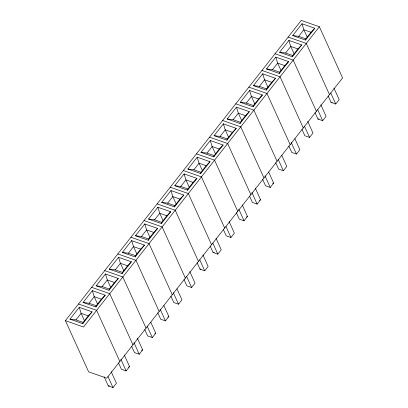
<?xml version="1.0" encoding="UTF-8"?>
<svg xmlns="http://www.w3.org/2000/svg" width="408" height="408" viewBox="0 0 408 408"><rect width="100%" height="100%" fill="white"/><g stroke="black" fill="none" stroke-linecap="round" stroke-linejoin="round"><path stroke-width="0.61" d="M82.799 323.661L83.089 322.417L88.245 315.848L92.086 311.84L79.244 307.341L69.962 319.163L82.799 323.661L92.086 311.84M95.9 306.979L96.191 305.735L101.352 299.166L105.188 295.157L92.346 290.659L83.064 302.481L95.9 306.979L105.188 295.157M109.002 290.297L109.293 289.053L114.454 282.484L118.289 278.475L105.448 273.977L96.166 285.799L109.002 290.297L118.289 278.475M122.109 273.615L122.395 272.371L127.556 265.802L131.391 261.793L118.555 257.3L109.267 269.117L122.109 273.615L131.391 261.793M135.211 256.933L135.497 255.689L140.658 249.12L144.493 245.111L131.656 240.618L122.369 252.44L135.211 256.933L144.493 245.111M148.313 240.251L148.604 239.006L153.76 232.438L157.595 228.429L144.758 223.936L135.471 235.758L148.313 240.251L157.595 228.429M161.415 223.574L161.706 222.324L166.862 215.756L170.702 211.752L157.86 207.254L148.573 219.076L161.415 223.574L170.702 211.752M174.517 206.892L174.808 205.642L179.964 199.073L183.804 195.07L170.962 190.572L161.68 202.394L174.517 206.892L183.804 195.07M187.619 190.21L187.91 188.96L193.071 182.396L196.906 178.388L184.064 173.89L174.782 185.711L187.619 190.21L196.906 178.388M200.721 173.528L201.011 172.278L206.173 165.714L210.008 161.706L197.171 157.208L187.884 169.029L200.721 173.528L210.008 161.706M213.828 156.845L214.113 155.596L219.274 149.032L223.11 145.024L210.273 140.525L200.986 152.347L213.828 156.845L223.11 145.024M226.93 140.163L227.22 138.919L232.376 132.35L236.212 128.341L223.375 123.843L214.088 135.665L226.93 140.163L236.212 128.341M240.031 123.481L240.322 122.237L245.478 115.668L249.319 111.659L236.477 107.161L227.19 118.983L240.031 123.481L249.319 111.659M253.133 106.799L253.424 105.555L258.58 98.986L262.421 94.977L249.579 90.479L240.297 102.301L253.133 106.799L262.421 94.977M266.235 90.117L266.526 88.873L271.687 82.304L275.522 78.295L262.681 73.797L253.399 85.619L266.235 90.117L275.522 78.295M279.337 73.435L279.628 72.191L284.789 65.622L288.624 61.613L275.788 57.12L266.5 68.942L279.337 73.435L288.624 61.613M292.444 56.753L292.73 55.508L297.891 48.94L301.726 44.931L288.89 40.438L279.602 52.26L292.444 56.753L301.726 44.931M305.546 40.076L305.837 38.826L310.993 32.258L314.828 28.254L301.991 23.756L292.704 35.578L305.546 40.076L314.828 28.254M65.413 320.668L301.262 20.4L319.377 26.744L342.587 77.913L106.738 378.185L88.623 371.836L65.413 320.668L83.528 327.017L319.377 26.744M69.962 319.163L75.954 319.918L81.116 313.349L79.244 307.341M83.064 302.481L89.056 303.236L94.217 296.667L92.346 290.659M96.166 285.799L102.163 286.554L107.319 279.985L105.448 273.977M109.267 269.117L115.265 269.872L120.421 263.303L118.555 257.3M122.369 252.44L128.367 253.19L133.523 246.621L131.656 240.618M135.471 235.758L141.469 236.507L146.63 229.939L144.758 223.936M148.573 219.076L154.571 219.825L159.732 213.256L157.86 207.254M161.68 202.394L167.673 203.143L172.834 196.579L170.962 190.572M174.782 185.711L180.775 186.461L185.936 179.897L184.064 173.89M187.884 169.029L193.882 169.779L199.038 163.215L197.171 157.208M200.986 152.347L206.984 153.102L212.14 146.533L210.273 140.525M214.088 135.665L220.085 136.42L225.242 129.851L223.375 123.843M227.19 118.983L233.187 119.738L238.349 113.169L236.477 107.161M240.297 102.301L246.289 103.056L251.45 96.487L249.579 90.479M253.399 85.619L259.391 86.374L264.552 79.805L262.681 73.797M266.5 68.942L272.498 69.692L277.654 63.123L275.788 57.12M279.602 52.26L285.6 53.009L290.756 46.441L288.89 40.438M292.704 35.578L298.702 36.327L303.858 29.759L301.991 23.756M104.091 376.691L108.288 385.942L113.016 387.6L116.438 383.245L111.19 371.683M118.509 362.901L121.395 369.26L126.123 370.918L129.54 366.568L124.292 355.001M131.611 346.219L134.497 352.578L139.225 354.236L142.642 349.885L137.399 338.319M144.713 329.536L147.599 335.901L152.327 337.554L155.744 333.203L150.761 322.213M157.814 312.854L160.701 319.219L165.429 320.872L168.851 316.521L163.863 305.531M170.916 296.177L173.803 302.537L178.531 304.19L181.953 299.839L176.965 288.854M184.023 279.495L186.905 285.855L191.632 287.512L195.055 283.157L189.807 271.59M197.125 262.813L200.007 269.173L204.739 270.83L208.156 266.475L202.909 254.908M210.227 246.131L213.114 252.491L217.841 254.148L221.258 249.793L216.011 238.226M223.329 229.449L226.216 235.809L230.943 237.466L234.36 233.111L229.118 221.549M236.431 212.767L239.317 219.127L244.045 220.784L247.462 216.429L242.219 204.867M249.533 196.085L252.419 202.445L257.147 204.102L260.569 199.747L255.321 188.185M262.64 179.403L265.521 185.762L270.249 187.42L273.671 183.065L268.688 172.079M275.742 162.721L278.623 169.08L283.351 170.738L286.773 166.388L281.79 155.397M288.844 146.039L291.73 152.403L296.458 154.056L299.875 149.705L294.892 138.715M301.945 129.356L304.832 135.721L309.56 137.374L312.977 133.023L307.734 121.457M315.047 112.674L317.934 119.039L322.662 120.692L326.079 116.341L320.836 104.774M328.149 95.997L331.036 102.357L335.764 104.009L339.186 99.659L333.938 88.092M272.626 183.697L273.671 183.065M259.524 200.379L260.569 199.747M246.422 217.061L247.462 216.429M167.805 317.149L168.851 316.521M154.703 333.831L155.744 333.203M141.601 350.513L142.642 349.885M128.494 367.195L129.54 366.568M331.036 102.357L332.158 102.235M317.934 119.039L319.056 118.912M213.114 252.491L214.236 252.368M200.007 269.173L201.134 269.05M108.288 385.942L109.415 385.82M310.993 32.258L303.858 29.759L307.28 37.296M298.702 36.327L305.837 38.826M288.155 37.082L306.275 43.427L329.486 94.595M297.891 48.94L290.756 46.441L294.178 53.978M285.6 53.009L292.73 55.508M275.053 53.764L293.173 60.109L316.384 111.277M284.789 65.622L277.654 63.123L281.071 70.661M272.498 69.692L279.628 72.191M261.951 70.446L280.072 76.791L303.282 127.959M271.687 82.304L264.552 79.805L267.969 87.343M259.391 86.374L266.526 88.873M248.849 87.128L266.965 93.473L290.18 144.641M258.58 98.986L251.45 96.487L254.867 104.025M246.289 103.056L253.424 105.555M235.748 103.811L253.863 110.155L277.073 161.323M245.478 115.668L238.349 113.169L241.766 120.707M233.187 119.738L240.322 122.237M222.646 120.487L240.761 126.837L263.971 178.005M232.376 132.35L225.242 129.851L228.664 137.389M220.085 136.42L227.22 138.919M209.544 137.17L227.659 143.519L250.869 194.687M219.274 149.032L212.14 146.533L215.562 154.071M206.984 153.102L214.113 155.596M196.437 153.852L214.557 160.201L237.767 211.364M206.173 165.714L199.038 163.215L202.455 170.748M193.882 169.779L201.011 172.278M183.335 170.534L201.455 176.883L224.665 228.046M193.071 182.396L185.936 179.897L189.353 187.43M180.775 186.461L187.91 188.96M170.233 187.216L188.353 193.56L211.563 244.729M179.964 199.073L172.834 196.579L176.251 204.112M167.673 203.143L174.808 205.642M157.131 203.898L175.246 210.242L198.456 261.411M166.862 215.756L159.732 213.256L163.149 220.794M154.571 219.825L161.706 222.324M144.029 220.58L162.144 226.924L185.354 278.093M153.76 232.438L146.63 229.939L150.047 237.476M141.469 236.507L148.604 239.006M130.927 237.262L149.042 243.607L172.252 294.775M140.658 249.12L133.523 246.621L136.945 254.159M128.367 253.19L135.497 255.689M117.82 253.944L135.941 260.289L159.151 311.457M127.556 265.802L120.421 263.303L123.843 270.841M115.265 269.872L122.395 272.371M104.718 270.626L122.839 276.971L146.049 328.139M114.454 282.484L107.319 279.985L110.736 287.523M102.163 286.554L109.293 289.053M91.616 287.309L109.737 293.653L132.947 344.821M101.352 299.166L94.217 296.667L97.634 304.205M89.056 303.236L96.191 305.735M78.514 303.991L96.63 310.335L119.845 361.503M88.245 315.848L81.116 313.349L84.532 320.887M75.954 319.918L83.089 322.417M330.781 93.024L335.764 104.009M317.679 109.706L322.662 120.692M304.577 126.388L309.56 137.374M291.21 142.494L296.458 154.056M278.108 159.171L283.351 170.738M265.006 175.853L270.249 187.42M251.904 192.535L257.147 204.102M238.797 209.217L244.045 220.784M225.961 226.481L230.943 237.466M212.854 243.158L217.841 254.148M199.752 259.84L204.739 270.83M186.65 276.522L191.632 287.512M173.288 292.628L178.531 304.19M160.181 309.31L165.429 320.872M147.079 325.992L152.327 337.554M133.977 342.674L139.225 354.236M120.875 359.351L126.123 370.918M108.033 376.615L113.016 387.6"/></g></svg>
